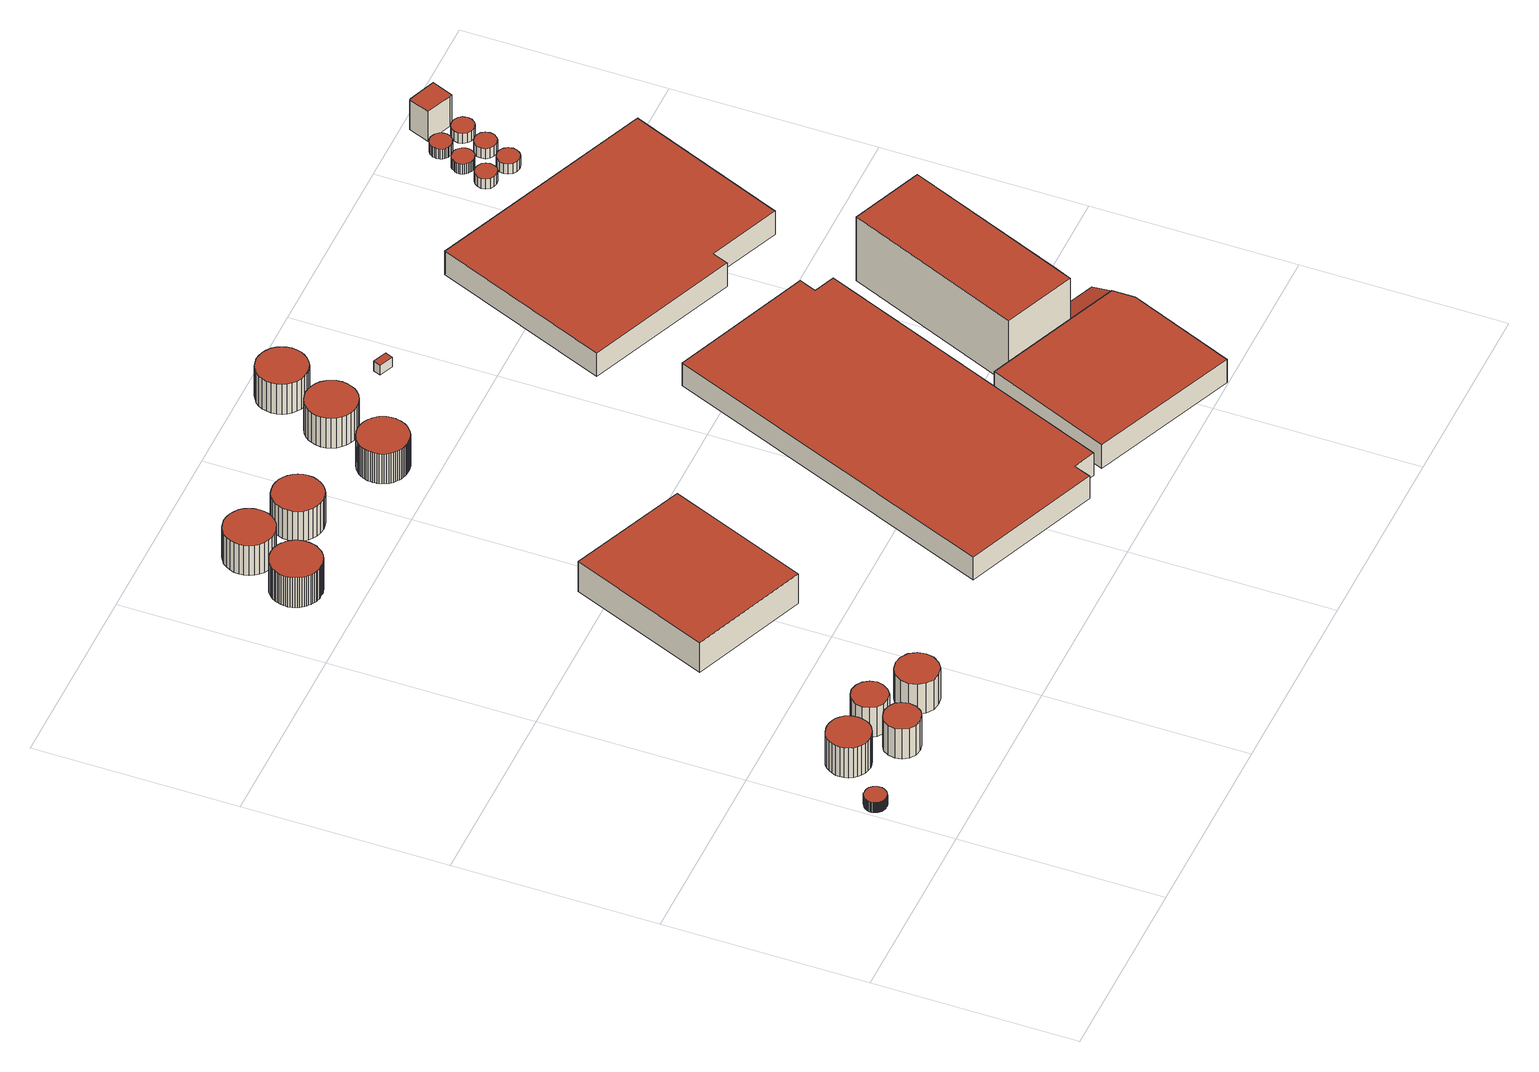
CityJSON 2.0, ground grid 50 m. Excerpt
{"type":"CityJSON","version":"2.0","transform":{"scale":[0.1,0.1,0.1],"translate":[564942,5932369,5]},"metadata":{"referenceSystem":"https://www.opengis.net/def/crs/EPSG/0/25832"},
"CityObjects":{
"building1":{"type":"Building","attributes":{"Gemeindeschluessel":"02000000","Geometrietyp2DReferenz":"3000","function":"51003_1205","roofType":"1000","measuredHeight":3},"geometry":[{"type":"MultiSurface","lod":"2","boundaries":[[[0,1,2,3,4,5,6,7,8,9,10,11,12,13,14,15,16,17,18,19,20,21,22,23,24,25,26,27,28,29,30,31,32,33,34,35,36,37,38,39,40,41,42,43,44,45,46,47,48,49,50,51,52,53,54,55,56,57,58,59,60,61,62,63,64,65,66,67,68,69,70,71]],[[72,73,74,75,76,77,78,79,80,81,82,83,84,85,86,87,88,89,90,91,92,93,94,95,96,97,98,99,100,101,102,103,104,105,106,107,108,109,110,111,112,113,114,115,116,117,118,119,120,121,122,123,124,125,126,127,128,129,130,131,132,133,134,135,136,137,138,139,140,141,142,143]],[[143,142,1,0]],[[142,141,2,1]],[[141,140,3,2]],[[140,139,4,3]],[[139,138,5,4]],[[138,137,6,5]],[[137,136,7,6]],[[136,135,8,7]],[[135,134,9,8]],[[134,133,10,9]],[[133,132,11,10]],[[132,131,12,11]],[[131,130,13,12]],[[130,129,14,13]],[[129,128,15,14]],[[128,127,16,15]],[[127,126,17,16]],[[126,125,18,17]],[[125,124,19,18]],[[124,123,20,19]],[[123,122,21,20]],[[122,121,22,21]],[[121,120,23,22]],[[120,119,24,23]],[[119,118,25,24]],[[118,117,26,25]],[[117,116,27,26]],[[116,115,28,27]],[[115,114,29,28]],[[114,113,30,29]],[[113,112,31,30]],[[112,111,32,31]],[[111,110,33,32]],[[110,109,34,33]],[[109,108,35,34]],[[108,107,36,35]],[[107,106,37,36]],[[106,105,38,37]],[[105,104,39,38]],[[104,103,40,39]],[[103,102,41,40]],[[102,101,42,41]],[[101,100,43,42]],[[100,99,44,43]],[[99,98,45,44]],[[98,97,46,45]],[[97,96,47,46]],[[96,95,48,47]],[[95,94,49,48]],[[94,93,50,49]],[[93,92,51,50]],[[92,91,52,51]],[[91,90,53,52]],[[90,89,54,53]],[[89,88,55,54]],[[88,87,56,55]],[[87,86,57,56]],[[86,85,58,57]],[[85,84,59,58]],[[84,83,60,59]],[[83,82,61,60]],[[82,81,62,61]],[[81,80,63,62]],[[80,79,64,63]],[[79,78,65,64]],[[78,77,66,65]],[[77,76,67,66]],[[76,75,68,67]],[[75,74,69,68]],[[74,73,70,69]],[[73,72,71,70]],[[72,143,0,71]]],"semantics":{"surfaces":[{"type":"GroundSurface"},{"type":"RoofSurface"},{"type":"WallSurface"}],"values":[0,1,2,2,2,2,2,2,2,2,2,2,2,2,2,2,2,2,2,2,2,2,2,2,2,2,2,2,2,2,2,2,2,2,2,2,2,2,2,2,2,2,2,2,2,2,2,2,2,2,2,2,2,2,2,2,2,2,2,2,2,2,2,2,2,2,2,2,2,2,2,2,2,2]}}]},
"building2":{"type":"Building","attributes":{"Gemeindeschluessel":"02000000","Geometrietyp2DReferenz":"3000","function":"51003_1205","roofType":"1000","measuredHeight":9},"geometry":[{"type":"MultiSurface","lod":"2","boundaries":[[[144,145,146,147,148,149,150,151,152,153,154,155,156,157,158,159,160,161,162,163,164,165,166,167,168,169,170,171,172,173,174,175]],[[176,177,178,179,180,181,182,183,184,185,186,187,188,189,190,191,192,193,194,195,196,197,198,199,200,201,202,203,204,205,206,207]],[[207,206,145,144]],[[206,205,146,145]],[[205,204,147,146]],[[204,203,148,147]],[[203,202,149,148]],[[202,201,150,149]],[[201,200,151,150]],[[200,199,152,151]],[[199,198,153,152]],[[198,197,154,153]],[[197,196,155,154]],[[196,195,156,155]],[[195,194,157,156]],[[194,193,158,157]],[[193,192,159,158]],[[192,191,160,159]],[[191,190,161,160]],[[190,189,162,161]],[[189,188,163,162]],[[188,187,164,163]],[[187,186,165,164]],[[186,185,166,165]],[[185,184,167,166]],[[184,183,168,167]],[[183,182,169,168]],[[182,181,170,169]],[[181,180,171,170]],[[180,179,172,171]],[[179,178,173,172]],[[178,177,174,173]],[[177,176,175,174]],[[176,207,144,175]]],"semantics":{"surfaces":[{"type":"GroundSurface"},{"type":"RoofSurface"},{"type":"WallSurface"}],"values":[0,1,2,2,2,2,2,2,2,2,2,2,2,2,2,2,2,2,2,2,2,2,2,2,2,2,2,2,2,2,2,2,2,2]}}]},
"building3":{"type":"Building","attributes":{"Gemeindeschluessel":"02000000","Geometrietyp2DReferenz":"3000","function":"51003_1205","roofType":"1000","measuredHeight":9},"geometry":[{"type":"MultiSurface","lod":"2","boundaries":[[[208,209,210,211,212,213,214,215,216,217,218,219,220,221,222,223]],[[224,225,226,227,228,229,230,231,232,233,234,235,236,237,238,239]],[[239,238,209,208]],[[238,237,210,209]],[[237,236,211,210]],[[236,235,212,211]],[[235,234,213,212]],[[234,233,214,213]],[[233,232,215,214]],[[232,231,216,215]],[[231,230,217,216]],[[230,229,218,217]],[[229,228,219,218]],[[228,227,220,219]],[[227,226,221,220]],[[226,225,222,221]],[[225,224,223,222]],[[224,239,208,223]]],"semantics":{"surfaces":[{"type":"GroundSurface"},{"type":"RoofSurface"},{"type":"WallSurface"}],"values":[0,1,2,2,2,2,2,2,2,2,2,2,2,2,2,2,2,2]}}]},
"building4":{"type":"Building","attributes":{"Gemeindeschluessel":"02000000","Geometrietyp2DReferenz":"3000","function":"51003_1205","roofType":"1000","measuredHeight":9},"geometry":[{"type":"MultiSurface","lod":"2","boundaries":[[[240,241,242,243,244,245,246,247,248,249,250,251,252,253,254,255]],[[256,257,258,259,260,261,262,263,264,265,266,267,268,269,270,271]],[[271,270,241,240]],[[270,269,242,241]],[[269,268,243,242]],[[268,267,244,243]],[[267,266,245,244]],[[266,265,246,245]],[[265,264,247,246]],[[264,263,248,247]],[[263,262,249,248]],[[262,261,250,249]],[[261,260,251,250]],[[260,259,252,251]],[[259,258,253,252]],[[258,257,254,253]],[[257,256,255,254]],[[256,271,240,255]]],"semantics":{"surfaces":[{"type":"GroundSurface"},{"type":"RoofSurface"},{"type":"WallSurface"}],"values":[0,1,2,2,2,2,2,2,2,2,2,2,2,2,2,2,2,2]}}]},
"building5":{"type":"Building","attributes":{"Gemeindeschluessel":"02000000","Geometrietyp2DReferenz":"3000","function":"51003_1205","roofType":"1000","measuredHeight":9},"geometry":[{"type":"MultiSurface","lod":"2","boundaries":[[[272,273,274,275,276,277,278,279,280,281,282,283,284,285,286,287]],[[288,289,290,291,292,293,294,295,296,297,298,299,300,301,302,303]],[[303,302,273,272]],[[302,301,274,273]],[[301,300,275,274]],[[300,299,276,275]],[[299,298,277,276]],[[298,297,278,277]],[[297,296,279,278]],[[296,295,280,279]],[[295,294,281,280]],[[294,293,282,281]],[[293,292,283,282]],[[292,291,284,283]],[[291,290,285,284]],[[290,289,286,285]],[[289,288,287,286]],[[288,303,272,287]]],"semantics":{"surfaces":[{"type":"GroundSurface"},{"type":"RoofSurface"},{"type":"WallSurface"}],"values":[0,1,2,2,2,2,2,2,2,2,2,2,2,2,2,2,2,2]}}]},
"building6":{"type":"Building","attributes":{"Gemeindeschluessel":"02000000","Geometrietyp2DReferenz":"3000","function":"51003_1205","roofType":"1000","measuredHeight":9},"geometry":[{"type":"MultiSurface","lod":"2","boundaries":[[[304,305,306,307,308,309,310,311,312,313,314,315,316,317,318,319,320,321,322,323,324,325,326,327,328,329,330,331,332,333,334,335,336,337,338,339,340,341,342,343,344,345,346,347,348,349,350,351,352,353,354,355,356,357,358,359,360,361,362,363,364,365,366,367,368,369,370,371,372,373,374,375]],[[376,377,378,379,380,381,382,383,384,385,386,387,388,389,390,391,392,393,394,395,396,397,398,399,400,401,402,403,404,405,406,407,408,409,410,411,412,413,414,415,416,417,418,419,420,421,422,423,424,425,426,427,428,429,430,431,432,433,434,435,436,437,438,439,440,441,442,443,444,445,446,447]],[[447,446,305,304]],[[446,445,306,305]],[[445,444,307,306]],[[444,443,308,307]],[[443,442,309,308]],[[442,441,310,309]],[[441,440,311,310]],[[440,439,312,311]],[[439,438,313,312]],[[438,437,314,313]],[[437,436,315,314]],[[436,435,316,315]],[[435,434,317,316]],[[434,433,318,317]],[[433,432,319,318]],[[432,431,320,319]],[[431,430,321,320]],[[430,429,322,321]],[[429,428,323,322]],[[428,427,324,323]],[[427,426,325,324]],[[426,425,326,325]],[[425,424,327,326]],[[424,423,328,327]],[[423,422,329,328]],[[422,421,330,329]],[[421,420,331,330]],[[420,419,332,331]],[[419,418,333,332]],[[418,417,334,333]],[[417,416,335,334]],[[416,415,336,335]],[[415,414,337,336]],[[414,413,338,337]],[[413,412,339,338]],[[412,411,340,339]],[[411,410,341,340]],[[410,409,342,341]],[[409,408,343,342]],[[408,407,344,343]],[[407,406,345,344]],[[406,405,346,345]],[[405,404,347,346]],[[404,403,348,347]],[[403,402,349,348]],[[402,401,350,349]],[[401,400,351,350]],[[400,399,352,351]],[[399,398,353,352]],[[398,397,354,353]],[[397,396,355,354]],[[396,395,356,355]],[[395,394,357,356]],[[394,393,358,357]],[[393,392,359,358]],[[392,391,360,359]],[[391,390,361,360]],[[390,389,362,361]],[[389,388,363,362]],[[388,387,364,363]],[[387,386,365,364]],[[386,385,366,365]],[[385,384,367,366]],[[384,383,368,367]],[[383,382,369,368]],[[382,381,370,369]],[[381,380,371,370]],[[380,379,372,371]],[[379,378,373,372]],[[378,377,374,373]],[[377,376,375,374]],[[376,447,304,375]]],"semantics":{"surfaces":[{"type":"GroundSurface"},{"type":"RoofSurface"},{"type":"WallSurface"}],"values":[0,1,2,2,2,2,2,2,2,2,2,2,2,2,2,2,2,2,2,2,2,2,2,2,2,2,2,2,2,2,2,2,2,2,2,2,2,2,2,2,2,2,2,2,2,2,2,2,2,2,2,2,2,2,2,2,2,2,2,2,2,2,2,2,2,2,2,2,2,2,2,2,2,2]}}]},
"building7":{"type":"Building","attributes":{"Gemeindeschluessel":"02000000","Geometrietyp2DReferenz":"3000","function":"31001_2100","roofType":"1000","measuredHeight":9,"storeysAboveGround":3},"geometry":[{"type":"MultiSurface","lod":"2","boundaries":[[[448,449,450,451]],[[452,453,454,455]],[[455,454,449,448]],[[454,453,450,449]],[[453,452,451,450]],[[452,455,448,451]]],"semantics":{"surfaces":[{"type":"GroundSurface"},{"type":"RoofSurface"},{"type":"WallSurface"}],"values":[0,1,2,2,2,2]}}]},
"building8":{"type":"Building","attributes":{"Gemeindeschluessel":"02000000","Geometrietyp2DReferenz":"3000","function":"51003_1205","roofType":"1000","measuredHeight":9},"geometry":[{"type":"MultiSurface","lod":"2","boundaries":[[[456,457,458,459,460,461,462,463,464,465,466,467,468,469,470,471,472,473,474,475,476,477,478,479,480,481,482,483,484,485,486,487]],[[488,489,490,491,492,493,494,495,496,497,498,499,500,501,502,503,504,505,506,507,508,509,510,511,512,513,514,515,516,517,518,519]],[[519,518,457,456]],[[518,517,458,457]],[[517,516,459,458]],[[516,515,460,459]],[[515,514,461,460]],[[514,513,462,461]],[[513,512,463,462]],[[512,511,464,463]],[[511,510,465,464]],[[510,509,466,465]],[[509,508,467,466]],[[508,507,468,467]],[[507,506,469,468]],[[506,505,470,469]],[[505,504,471,470]],[[504,503,472,471]],[[503,502,473,472]],[[502,501,474,473]],[[501,500,475,474]],[[500,499,476,475]],[[499,498,477,476]],[[498,497,478,477]],[[497,496,479,478]],[[496,495,480,479]],[[495,494,481,480]],[[494,493,482,481]],[[493,492,483,482]],[[492,491,484,483]],[[491,490,485,484]],[[490,489,486,485]],[[489,488,487,486]],[[488,519,456,487]]],"semantics":{"surfaces":[{"type":"GroundSurface"},{"type":"RoofSurface"},{"type":"WallSurface"}],"values":[0,1,2,2,2,2,2,2,2,2,2,2,2,2,2,2,2,2,2,2,2,2,2,2,2,2,2,2,2,2,2,2,2,2]}}]},
"building9":{"type":"Building","attributes":{"Gemeindeschluessel":"02000000","Geometrietyp2DReferenz":"3000","function":"51003_1205","roofType":"1000","measuredHeight":9},"geometry":[{"type":"MultiSurface","lod":"2","boundaries":[[[520,521,522,523,524,525,526,527,528,529,530,531,532,533,534,535,536,537,538,539,540,541,542,543,544,545,546,547,548,549,550,551]],[[552,553,554,555,556,557,558,559,560,561,562,563,564,565,566,567,568,569,570,571,572,573,574,575,576,577,578,579,580,581,582,583]],[[583,582,521,520]],[[582,581,522,521]],[[581,580,523,522]],[[580,579,524,523]],[[579,578,525,524]],[[578,577,526,525]],[[577,576,527,526]],[[576,575,528,527]],[[575,574,529,528]],[[574,573,530,529]],[[573,572,531,530]],[[572,571,532,531]],[[571,570,533,532]],[[570,569,534,533]],[[569,568,535,534]],[[568,567,536,535]],[[567,566,537,536]],[[566,565,538,537]],[[565,564,539,538]],[[564,563,540,539]],[[563,562,541,540]],[[562,561,542,541]],[[561,560,543,542]],[[560,559,544,543]],[[559,558,545,544]],[[558,557,546,545]],[[557,556,547,546]],[[556,555,548,547]],[[555,554,549,548]],[[554,553,550,549]],[[553,552,551,550]],[[552,583,520,551]]],"semantics":{"surfaces":[{"type":"GroundSurface"},{"type":"RoofSurface"},{"type":"WallSurface"}],"values":[0,1,2,2,2,2,2,2,2,2,2,2,2,2,2,2,2,2,2,2,2,2,2,2,2,2,2,2,2,2,2,2,2,2]}}]},
"building10":{"type":"Building","attributes":{"Gemeindeschluessel":"02000000","Geometrietyp2DReferenz":"3000","function":"51003_1205","roofType":"1000","measuredHeight":9},"geometry":[{"type":"MultiSurface","lod":"2","boundaries":[[[584,585,586,587,588,589,590,591,592,593,594,595,596,597,598,599,600,601,602,603,604,605,606,607,608,609,610,611,612,613,614,615,616,617,618,619,620,621,622,623,624,625,626,627,628,629,630,631,632,633,634,635,636,637,638,639,640,641,642,643,644,645,646,647,648,649,650,651,652,653,654,655]],[[656,657,658,659,660,661,662,663,664,665,666,667,668,669,670,671,672,673,674,675,676,677,678,679,680,681,682,683,684,685,686,687,688,689,690,691,692,693,694,695,696,697,698,699,700,701,702,703,704,705,706,707,708,709,710,711,712,713,714,715,716,717,718,719,720,721,722,723,724,725,726,727]],[[727,726,585,584]],[[726,725,586,585]],[[725,724,587,586]],[[724,723,588,587]],[[723,722,589,588]],[[722,721,590,589]],[[721,720,591,590]],[[720,719,592,591]],[[719,718,593,592]],[[718,717,594,593]],[[717,716,595,594]],[[716,715,596,595]],[[715,714,597,596]],[[714,713,598,597]],[[713,712,599,598]],[[712,711,600,599]],[[711,710,601,600]],[[710,709,602,601]],[[709,708,603,602]],[[708,707,604,603]],[[707,706,605,604]],[[706,705,606,605]],[[705,704,607,606]],[[704,703,608,607]],[[703,702,609,608]],[[702,701,610,609]],[[701,700,611,610]],[[700,699,612,611]],[[699,698,613,612]],[[698,697,614,613]],[[697,696,615,614]],[[696,695,616,615]],[[695,694,617,616]],[[694,693,618,617]],[[693,692,619,618]],[[692,691,620,619]],[[691,690,621,620]],[[690,689,622,621]],[[689,688,623,622]],[[688,687,624,623]],[[687,686,625,624]],[[686,685,626,625]],[[685,684,627,626]],[[684,683,628,627]],[[683,682,629,628]],[[682,681,630,629]],[[681,680,631,630]],[[680,679,632,631]],[[679,678,633,632]],[[678,677,634,633]],[[677,676,635,634]],[[676,675,636,635]],[[675,674,637,636]],[[674,673,638,637]],[[673,672,639,638]],[[672,671,640,639]],[[671,670,641,640]],[[670,669,642,641]],[[669,668,643,642]],[[668,667,644,643]],[[667,666,645,644]],[[666,665,646,645]],[[665,664,647,646]],[[664,663,648,647]],[[663,662,649,648]],[[662,661,650,649]],[[661,660,651,650]],[[660,659,652,651]],[[659,658,653,652]],[[658,657,654,653]],[[657,656,655,654]],[[656,727,584,655]]],"semantics":{"surfaces":[{"type":"GroundSurface"},{"type":"RoofSurface"},{"type":"WallSurface"}],"values":[0,1,2,2,2,2,2,2,2,2,2,2,2,2,2,2,2,2,2,2,2,2,2,2,2,2,2,2,2,2,2,2,2,2,2,2,2,2,2,2,2,2,2,2,2,2,2,2,2,2,2,2,2,2,2,2,2,2,2,2,2,2,2,2,2,2,2,2,2,2,2,2,2,2]}}]},
"building11":{"type":"Building","attributes":{"Gemeindeschluessel":"02000000","Geometrietyp2DReferenz":"3000","function":"51003_1205","roofType":"1000","measuredHeight":9},"geometry":[{"type":"MultiSurface","lod":"2","boundaries":[[[728,729,730,731,732,733,734,735,736,737,738,739,740,741,742,743,744,745,746,747,748,749,750,751,752,753,754,755,756,757,758,759]],[[760,761,762,763,764,765,766,767,768,769,770,771,772,773,774,775,776,777,778,779,780,781,782,783,784,785,786,787,788,789,790,791]],[[791,790,729,728]],[[790,789,730,729]],[[789,788,731,730]],[[788,787,732,731]],[[787,786,733,732]],[[786,785,734,733]],[[785,784,735,734]],[[784,783,736,735]],[[783,782,737,736]],[[782,781,738,737]],[[781,780,739,738]],[[780,779,740,739]],[[779,778,741,740]],[[778,777,742,741]],[[777,776,743,742]],[[776,775,744,743]],[[775,774,745,744]],[[774,773,746,745]],[[773,772,747,746]],[[772,771,748,747]],[[771,770,749,748]],[[770,769,750,749]],[[769,768,751,750]],[[768,767,752,751]],[[767,766,753,752]],[[766,765,754,753]],[[765,764,755,754]],[[764,763,756,755]],[[763,762,757,756]],[[762,761,758,757]],[[761,760,759,758]],[[760,791,728,759]]],"semantics":{"surfaces":[{"type":"GroundSurface"},{"type":"RoofSurface"},{"type":"WallSurface"}],"values":[0,1,2,2,2,2,2,2,2,2,2,2,2,2,2,2,2,2,2,2,2,2,2,2,2,2,2,2,2,2,2,2,2,2]}}]},
"building12":{"type":"Building","attributes":{"Gemeindeschluessel":"02000000","Geometrietyp2DReferenz":"3000","function":"51003_1205","roofType":"1000","measuredHeight":9},"geometry":[{"type":"MultiSurface","lod":"2","boundaries":[[[792,793,794,795,796,797,798,799,800,801,802,803,804,805,806,807,808,809,810,811,812,813,814,815,816,817,818,819,820,821,822,823]],[[824,825,826,827,828,829,830,831,832,833,834,835,836,837,838,839,840,841,842,843,844,845,846,847,848,849,850,851,852,853,854,855]],[[855,854,793,792]],[[854,853,794,793]],[[853,852,795,794]],[[852,851,796,795]],[[851,850,797,796]],[[850,849,798,797]],[[849,848,799,798]],[[848,847,800,799]],[[847,846,801,800]],[[846,845,802,801]],[[845,844,803,802]],[[844,843,804,803]],[[843,842,805,804]],[[842,841,806,805]],[[841,840,807,806]],[[840,839,808,807]],[[839,838,809,808]],[[838,837,810,809]],[[837,836,811,810]],[[836,835,812,811]],[[835,834,813,812]],[[834,833,814,813]],[[833,832,815,814]],[[832,831,816,815]],[[831,830,817,816]],[[830,829,818,817]],[[829,828,819,818]],[[828,827,820,819]],[[827,826,821,820]],[[826,825,822,821]],[[825,824,823,822]],[[824,855,792,823]]],"semantics":{"surfaces":[{"type":"GroundSurface"},{"type":"RoofSurface"},{"type":"WallSurface"}],"values":[0,1,2,2,2,2,2,2,2,2,2,2,2,2,2,2,2,2,2,2,2,2,2,2,2,2,2,2,2,2,2,2,2,2]}}]},
"building13":{"type":"Building","attributes":{"Gemeindeschluessel":"02000000","Geometrietyp2DReferenz":"3000","function":"31001_2100","roofType":"1000","measuredHeight":6.76,"storeysAboveGround":1},"geometry":[{"type":"MultiSurface","lod":"2","boundaries":[[[856,857,858,859]],[[860,861,862,863]],[[864,865,866,867]],[[868,866,865,869,862,861,858,857]],[[870,856,859,860,863,871,864,867]],[[860,859,858,861]],[[870,867,866,868]],[[864,871,869,865]],[[871,863,862,869]],[[856,870,868,857]]],"semantics":{"surfaces":[{"type":"WallSurface"},{"type":"RoofSurface"},{"type":"GroundSurface"}],"values":[0,0,0,1,2,0,0,0,0,0]}}]},
"building14":{"type":"Building","attributes":{"Gemeindeschluessel":"02000000","Geometrietyp2DReferenz":"3000","function":"51003_1205","roofType":"1000","measuredHeight":3},"geometry":[{"type":"MultiSurface","lod":"2","boundaries":[[[872,873,874,875]],[[876,877,878,879]],[[879,878,873,872]],[[878,877,874,873]],[[877,876,875,874]],[[876,879,872,875]]],"semantics":{"surfaces":[{"type":"GroundSurface"},{"type":"RoofSurface"},{"type":"WallSurface"}],"values":[0,1,2,2,2,2]}}]},
"building15":{"type":"Building","attributes":{"Gemeindeschluessel":"02000000","Geometrietyp2DReferenz":"3000","function":"31001_2100","roofType":"1000","measuredHeight":6.99,"storeysAboveGround":1},"geometry":[{"type":"MultiSurface","lod":"2","boundaries":[[[880,881,882,883]],[[884,885,886,887]],[[887,886,888,889]],[[889,888,890,891]],[[883,890,892,880]],[[893,894,895,896]],[[897,882,881,898]],[[893,896,884,887,889,891,897,898]],[[893,898,881,880,892,894]],[[897,891,890,883,882]],[[885,884,896,895]],[[885,895,894,892,890,888,886]]],"semantics":{"surfaces":[{"type":"RoofSurface"},{"type":"WallSurface"},{"type":"GroundSurface"}],"values":[0,1,1,1,1,1,1,2,1,1,1,0]}}]},
"building16":{"type":"Building","attributes":{"Gemeindeschluessel":"02000000","Geometrietyp2DReferenz":"3000","function":"31001_2100","roofType":"1000","measuredHeight":19.35,"storeysAboveGround":5},"geometry":[{"type":"MultiSurface","lod":"2","boundaries":[[[891,899,900,889]],[[891,897,901,899]],[[897,902,903,901]],[[903,902,904,905]],[[900,905,904,889]],[[897,891,889,904,902]],[[899,901,903,905,900]]],"semantics":{"surfaces":[{"type":"WallSurface"},{"type":"GroundSurface"},{"type":"RoofSurface"}],"values":[0,0,0,0,0,1,2]}}]},
"building17":{"type":"Building","attributes":{"Gemeindeschluessel":"02000000","Geometrietyp2DReferenz":"3000","function":"31001_2100","roofType":"1000","measuredHeight":6.99,"storeysAboveGround":1},"geometry":[{"type":"MultiSurface","lod":"2","boundaries":[[[906,907,908,909]],[[910,911,912,913]],[[914,912,911,915,908,907]],[[916,906,909,917,910,913]],[[916,913,912,914]],[[910,917,915,911]],[[906,916,914,907]],[[917,909,908,915]]],"semantics":{"surfaces":[{"type":"WallSurface"},{"type":"RoofSurface"},{"type":"GroundSurface"}],"values":[0,0,1,2,0,0,0,0]}}]},
"building18":{"type":"Building","attributes":{"Gemeindeschluessel":"02000000","Geometrietyp2DReferenz":"3000","function":"51003_1205","roofType":"1000","measuredHeight":3},"geometry":[{"type":"MultiSurface","lod":"2","boundaries":[[[918,919,920,921,922,923,924,925,926,927,928,929,930,931,932,933]],[[934,935,936,937,938,939,940,941,942,943,944,945,946,947,948,949]],[[949,948,919,918]],[[948,947,920,919]],[[947,946,921,920]],[[946,945,922,921]],[[945,944,923,922]],[[944,943,924,923]],[[943,942,925,924]],[[942,941,926,925]],[[941,940,927,926]],[[940,939,928,927]],[[939,938,929,928]],[[938,937,930,929]],[[937,936,931,930]],[[936,935,932,931]],[[935,934,933,932]],[[934,949,918,933]]],"semantics":{"surfaces":[{"type":"GroundSurface"},{"type":"RoofSurface"},{"type":"WallSurface"}],"values":[0,1,2,2,2,2,2,2,2,2,2,2,2,2,2,2,2,2]}}]},
"building19":{"type":"Building","attributes":{"Gemeindeschluessel":"02000000","Geometrietyp2DReferenz":"3000","function":"51003_1205","roofType":"1000","measuredHeight":3},"geometry":[{"type":"MultiSurface","lod":"2","boundaries":[[[950,951,952,953,954,955,956,957,958,959,960,961,962,963,964,965,966,967,968,969,970,971,972,973,974,975,976,977,978,979,980,981,982,983,984,985]],[[986,987,988,989,990,991,992,993,994,995,996,997,998,999,1000,1001,1002,1003,1004,1005,1006,1007,1008,1009,1010,1011,1012,1013,1014,1015,1016,1017,1018,1019,1020,1021]],[[1021,1020,951,950]],[[1020,1019,952,951]],[[1019,1018,953,952]],[[1018,1017,954,953]],[[1017,1016,955,954]],[[1016,1015,956,955]],[[1015,1014,957,956]],[[1014,1013,958,957]],[[1013,1012,959,958]],[[1012,1011,960,959]],[[1011,1010,961,960]],[[1010,1009,962,961]],[[1009,1008,963,962]],[[1008,1007,964,963]],[[1007,1006,965,964]],[[1006,1005,966,965]],[[1005,1004,967,966]],[[1004,1003,968,967]],[[1003,1002,969,968]],[[1002,1001,970,969]],[[1001,1000,971,970]],[[1000,999,972,971]],[[999,998,973,972]],[[998,997,974,973]],[[997,996,975,974]],[[996,995,976,975]],[[995,994,977,976]],[[994,993,978,977]],[[993,992,979,978]],[[992,991,980,979]],[[991,990,981,980]],[[990,989,982,981]],[[989,988,983,982]],[[988,987,984,983]],[[987,986,985,984]],[[986,1021,950,985]]],"semantics":{"surfaces":[{"type":"GroundSurface"},{"type":"RoofSurface"},{"type":"WallSurface"}],"values":[0,1,2,2,2,2,2,2,2,2,2,2,2,2,2,2,2,2,2,2,2,2,2,2,2,2,2,2,2,2,2,2,2,2,2,2,2,2]}}]},
"building20":{"type":"Building","attributes":{"Gemeindeschluessel":"02000000","Geometrietyp2DReferenz":"3000","function":"51003_1205","roofType":"1000","measuredHeight":3},"geometry":[{"type":"MultiSurface","lod":"2","boundaries":[[[1022,1023,1024,1025,1026,1027,1028,1029,1030,1031,1032,1033,1034,1035,1036,1037]],[[1038,1039,1040,1041,1042,1043,1044,1045,1046,1047,1048,1049,1050,1051,1052,1053]],[[1053,1052,1023,1022]],[[1052,1051,1024,1023]],[[1051,1050,1025,1024]],[[1050,1049,1026,1025]],[[1049,1048,1027,1026]],[[1048,1047,1028,1027]],[[1047,1046,1029,1028]],[[1046,1045,1030,1029]],[[1045,1044,1031,1030]],[[1044,1043,1032,1031]],[[1043,1042,1033,1032]],[[1042,1041,1034,1033]],[[1041,1040,1035,1034]],[[1040,1039,1036,1035]],[[1039,1038,1037,1036]],[[1038,1053,1022,1037]]],"semantics":{"surfaces":[{"type":"GroundSurface"},{"type":"RoofSurface"},{"type":"WallSurface"}],"values":[0,1,2,2,2,2,2,2,2,2,2,2,2,2,2,2,2,2]}}]},
"building21":{"type":"Building","attributes":{"Gemeindeschluessel":"02000000","Geometrietyp2DReferenz":"3000","function":"51003_1205","roofType":"1000","measuredHeight":3},"geometry":[{"type":"MultiSurface","lod":"2","boundaries":[[[1054,1055,1056,1057,1058,1059,1060,1061,1062,1063,1064,1065,1066,1067,1068,1069,1070,1071,1072,1073,1074,1075,1076,1077,1078,1079,1080,1081,1082,1083,1084,1085,1086,1087,1088,1089]],[[1090,1091,1092,1093,1094,1095,1096,1097,1098,1099,1100,1101,1102,1103,1104,1105,1106,1107,1108,1109,1110,1111,1112,1113,1114,1115,1116,1117,1118,1119,1120,1121,1122,1123,1124,1125]],[[1125,1124,1055,1054]],[[1124,1123,1056,1055]],[[1123,1122,1057,1056]],[[1122,1121,1058,1057]],[[1121,1120,1059,1058]],[[1120,1119,1060,1059]],[[1119,1118,1061,1060]],[[1118,1117,1062,1061]],[[1117,1116,1063,1062]],[[1116,1115,1064,1063]],[[1115,1114,1065,1064]],[[1114,1113,1066,1065]],[[1113,1112,1067,1066]],[[1112,1111,1068,1067]],[[1111,1110,1069,1068]],[[1110,1109,1070,1069]],[[1109,1108,1071,1070]],[[1108,1107,1072,1071]],[[1107,1106,1073,1072]],[[1106,1105,1074,1073]],[[1105,1104,1075,1074]],[[1104,1103,1076,1075]],[[1103,1102,1077,1076]],[[1102,1101,1078,1077]],[[1101,1100,1079,1078]],[[1100,1099,1080,1079]],[[1099,1098,1081,1080]],[[1098,1097,1082,1081]],[[1097,1096,1083,1082]],[[1096,1095,1084,1083]],[[1095,1094,1085,1084]],[[1094,1093,1086,1085]],[[1093,1092,1087,1086]],[[1092,1091,1088,1087]],[[1091,1090,1089,1088]],[[1090,1125,1054,1089]]],"semantics":{"surfaces":[{"type":"GroundSurface"},{"type":"RoofSurface"},{"type":"WallSurface"}],"values":[0,1,2,2,2,2,2,2,2,2,2,2,2,2,2,2,2,2,2,2,2,2,2,2,2,2,2,2,2,2,2,2,2,2,2,2,2,2]}}]},
"building22":{"type":"Building","attributes":{"Gemeindeschluessel":"02000000","Geometrietyp2DReferenz":"3000","function":"51003_1205","roofType":"1000","measuredHeight":3},"geometry":[{"type":"MultiSurface","lod":"2","boundaries":[[[1126,1127,1128,1129,1130,1131,1132,1133,1134,1135,1136,1137,1138,1139,1140,1141]],[[1142,1143,1144,1145,1146,1147,1148,1149,1150,1151,1152,1153,1154,1155,1156,1157]],[[1157,1156,1127,1126]],[[1156,1155,1128,1127]],[[1155,1154,1129,1128]],[[1154,1153,1130,1129]],[[1153,1152,1131,1130]],[[1152,1151,1132,1131]],[[1151,1150,1133,1132]],[[1150,1149,1134,1133]],[[1149,1148,1135,1134]],[[1148,1147,1136,1135]],[[1147,1146,1137,1136]],[[1146,1145,1138,1137]],[[1145,1144,1139,1138]],[[1144,1143,1140,1139]],[[1143,1142,1141,1140]],[[1142,1157,1126,1141]]],"semantics":{"surfaces":[{"type":"GroundSurface"},{"type":"RoofSurface"},{"type":"WallSurface"}],"values":[0,1,2,2,2,2,2,2,2,2,2,2,2,2,2,2,2,2]}}]},
"building23":{"type":"Building","attributes":{"Gemeindeschluessel":"02000000","Geometrietyp2DReferenz":"3000","function":"51003_1205","roofType":"1000","measuredHeight":3},"geometry":[{"type":"MultiSurface","lod":"2","boundaries":[[[1158,1159,1160,1161,1162,1163,1164,1165,1166,1167,1168,1169,1170,1171,1172,1173]],[[1174,1175,1176,1177,1178,1179,1180,1181,1182,1183,1184,1185,1186,1187,1188,1189]],[[1189,1188,1159,1158]],[[1188,1187,1160,1159]],[[1187,1186,1161,1160]],[[1186,1185,1162,1161]],[[1185,1184,1163,1162]],[[1184,1183,1164,1163]],[[1183,1182,1165,1164]],[[1182,1181,1166,1165]],[[1181,1180,1167,1166]],[[1180,1179,1168,1167]],[[1179,1178,1169,1168]],[[1178,1177,1170,1169]],[[1177,1176,1171,1170]],[[1176,1175,1172,1171]],[[1175,1174,1173,1172]],[[1174,1189,1158,1173]]],"semantics":{"surfaces":[{"type":"GroundSurface"},{"type":"RoofSurface"},{"type":"WallSurface"}],"values":[0,1,2,2,2,2,2,2,2,2,2,2,2,2,2,2,2,2]}}]},
"building24":{"type":"Building","attributes":{"Gemeindeschluessel":"02000000","Geometrietyp2DReferenz":"3000","function":"51009_1610","roofType":"1000","measuredHeight":9},"geometry":[{"type":"MultiSurface","lod":"2","boundaries":[[[1190,1191,1192,1193,1194,1195,1196]],[[1197,1198,1199,1200,1201,1202,1203]],[[1203,1202,1191,1190]],[[1202,1201,1192,1191]],[[1201,1200,1193,1192]],[[1200,1199,1194,1193]],[[1199,1198,1195,1194]],[[1198,1197,1196,1195]],[[1197,1203,1190,1196]]],"semantics":{"surfaces":[{"type":"GroundSurface"},{"type":"RoofSurface"},{"type":"WallSurface"}],"values":[0,1,2,2,2,2,2,2,2]}}]}
},
"vertices":[
[34,231,7],[36,231,7],[38,231,7],[41,231,7],[43,230,7],[45,229,7],[47,228,7],[49,227,7],[51,225,7],[52,224,7],[54,222,7],[55,220,7],[57,218,7],[58,216,7],[59,214,7],[59,212,7],[60,210,7],[60,207,7],[60,205,7],[60,203,7],[60,200,7],[59,198,7],[59,196,7],[58,194,7],[57,192,7],[55,190,7],[54,188,7],[52,186,7],[51,185,7],[49,183,7],[47,182,7],[45,181,7],[43,180,7],[41,180,7],[38,179,7],[36,179,7],[34,179,7],[31,179,7],[29,179,7],[27,180,7],[25,180,7],[23,181,7],[21,182,7],[19,183,7],[17,185,7],[15,186,7],[14,188,7],[12,190,7],[11,192,7],[10,194,7],[9,196,7],[8,198,7],[8,200,7],[7,203,7],[7,205,7],[7,207,7],[8,210,7],[8,212,7],[9,214,7],[10,216,7],[11,218,7],[12,220,7],[14,222,7],[15,224,7],[17,225,7],[19,227,7],[21,228,7],[23,229,7],[25,230,7],[27,231,7],[29,231,7],[31,231,7],[31,231,37],[29,231,37],[27,231,37],[25,230,37],[23,229,37],[21,228,37],[19,227,37],[17,225,37],[15,224,37],[14,222,37],[12,220,37],[11,218,37],[10,216,37],[9,214,37],[8,212,37],[8,210,37],[7,207,37],[7,205,37],[7,203,37],[8,200,37],[8,198,37],[9,196,37],[10,194,37],[11,192,37],[12,190,37],[14,188,37],[15,186,37],[17,185,37],[19,183,37],[21,182,37],[23,181,37],[25,180,37],[27,180,37],[29,179,37],[31,179,37],[34,179,37],[36,179,37],[38,179,37],[41,180,37],[43,180,37],[45,181,37],[47,182,37],[49,183,37],[51,185,37],[52,186,37],[54,188,37],[55,190,37],[57,192,37],[58,194,37],[59,196,37],[59,198,37],[60,200,37],[60,203,37],[60,205,37],[60,207,37],[60,210,37],[59,212,37],[59,214,37],[58,216,37],[57,218,37],[55,220,37],[54,222,37],[52,224,37],[51,225,37],[49,227,37],[47,228,37],[45,229,37],[43,230,37],[41,231,37],[38,231,37],[36,231,37],[34,231,37],
[88,312,6],[89,322,6],[92,332,6],[97,341,6],[103,349,6],[111,356,6],[120,360,6],[130,363,6],[140,364,6],[150,363,6],[160,360,6],[169,356,6],[177,349,6],[184,341,6],[188,332,6],[191,322,6],[192,312,6],[191,302,6],[188,292,6],[184,283,6],[177,275,6],[169,269,6],[160,264,6],[150,261,6],[140,260,6],[130,261,6],[120,264,6],[111,269,6],[103,275,6],[97,283,6],[92,292,6],[89,302,6],[89,302,96],[92,292,96],[97,283,96],[103,275,96],[111,269,96],[120,264,96],[130,261,96],[140,260,96],[150,261,96],[160,264,96],[169,269,96],[177,275,96],[184,283,96],[188,292,96],[191,302,96],[192,312,96],[191,322,96],[188,332,96],[184,341,96],[177,349,96],[169,356,96],[160,360,96],[150,363,96],[140,364,96],[130,363,96],[120,360,96],[111,356,96],[103,349,96],[97,341,96],[92,332,96],[89,322,96],[88,312,96],
[190,223,5],[194,240,5],[203,254,5],[217,263,5],[234,267,5],[250,263,5],[265,254,5],[274,240,5],[277,223,5],[274,207,5],[265,192,5],[250,183,5],[234,180,5],[217,183,5],[203,192,5],[194,207,5],[194,207,95],[203,192,95],[217,183,95],[234,180,95],[250,183,95],[265,192,95],[274,207,95],[277,223,95],[274,240,95],[265,254,95],[250,263,95],[234,267,95],[217,263,95],[203,254,95],[194,240,95],[190,223,95],
[227,315,5],[231,332,5],[240,346,5],[254,355,5],[270,359,5],[287,355,5],[301,346,5],[310,332,5],[314,315,5],[310,299,5],[301,285,5],[287,275,5],[270,272,5],[254,275,5],[240,285,5],[231,299,5],[231,299,95],[240,285,95],[254,275,95],[270,272,95],[287,275,95],[301,285,95],[310,299,95],[314,315,95],[310,332,95],[301,346,95],[287,355,95],[270,359,95],[254,355,95],[240,346,95],[231,332,95],[227,315,95],
[336,250,5],[340,270,5],[351,287,5],[368,298,5],[388,302,5],[407,298,5],[424,287,5],[435,270,5],[439,250,5],[435,230,5],[424,214,5],[407,202,5],[388,199,5],[368,202,5],[351,214,5],[340,230,5],[340,230,95],[351,214,95],[368,202,95],[388,199,95],[407,202,95],[424,214,95],[435,230,95],[439,250,95],[435,270,95],[424,287,95],[407,298,95],[388,302,95],[368,298,95],[351,287,95],[340,270,95],[336,250,95],
[196,1712,6],[201,1711,6],[206,1711,6],[211,1710,6],[216,1708,6],[221,1706,6],[226,1704,6],[230,1701,6],[235,1697,6],[239,1694,6],[242,1690,6],[245,1686,6],[248,1681,6],[251,1677,6],[253,1672,6],[254,1667,6],[255,1662,6],[256,1656,6],[256,1651,6],[256,1646,6],[255,1641,6],[254,1635,6],[253,1630,6],[251,1625,6],[248,1621,6],[245,1616,6],[242,1612,6],[239,1608,6],[235,1605,6],[230,1601,6],[226,1599,6],[221,1596,6],[216,1594,6],[211,1593,6],[206,1591,6],[201,1591,6],[196,1591,6],[190,1591,6],[185,1591,6],[180,1593,6],[175,1594,6],[170,1596,6],[165,1599,6],[161,1601,6],[157,1605,6],[153,1608,6],[149,1612,6],[146,1616,6],[143,1621,6],[141,1625,6],[139,1630,6],[137,1635,6],[136,1641,6],[135,1646,6],[135,1651,6],[135,1656,6],[136,1662,6],[137,1667,6],[139,1672,6],[141,1677,6],[143,1681,6],[146,1686,6],[149,1690,6],[153,1694,6],[157,1697,6],[161,1701,6],[165,1704,6],[170,1706,6],[175,1708,6],[180,1710,6],[185,1711,6],[190,1711,6],[190,1711,96],[185,1711,96],[180,1710,96],[175,1708,96],[170,1706,96],[165,1704,96],[161,1701,96],[157,1697,96],[153,1694,96],[149,1690,96],[146,1686,96],[143,1681,96],[141,1677,96],[139,1672,96],[137,1667,96],[136,1662,96],[135,1656,96],[135,1651,96],[135,1646,96],[136,1641,96],[137,1635,96],[139,1630,96],[141,1625,96],[143,1621,96],[146,1616,96],[149,1612,96],[153,1608,96],[157,1605,96],[161,1601,96],[165,1599,96],[170,1596,96],[175,1594,96],[180,1593,96],[185,1591,96],[190,1591,96],[196,1591,96],[201,1591,96],[206,1591,96],[211,1593,96],[216,1594,96],[221,1596,96],[226,1599,96],[230,1601,96],[235,1605,96],[239,1608,96],[242,1612,96],[245,1616,96],[248,1621,96],[251,1625,96],[253,1630,96],[254,1635,96],[255,1641,96],[256,1646,96],[256,1651,96],[256,1656,96],[255,1662,96],[254,1667,96],[253,1672,96],[251,1677,96],[248,1681,96],[245,1686,96],[242,1690,96],[239,1694,96],[235,1697,96],[230,1701,96],[226,1704,96],[221,1706,96],[216,1708,96],[211,1710,96],[206,1711,96],[201,1711,96],[196,1712,96],
[709,953,6],[570,608,6],[282,725,6],[423,1072,6],[423,1072,96],[282,725,96],[570,608,96],[709,953,96],
[251,1846,7],[263,1844,7],[274,1841,7],[284,1835,7],[294,1828,7],[301,1819,7],[307,1808,7],[310,1797,7],[311,1785,7],[310,1774,7],[307,1762,7],[301,1752,7],[294,1743,7],[284,1735,7],[274,1730,7],[263,1726,7],[251,1725,7],[239,1726,7],[228,1730,7],[217,1735,7],[208,1743,7],[201,1752,7],[195,1762,7],[192,1774,7],[191,1785,7],[192,1797,7],[195,1808,7],[201,1819,7],[208,1828,7],[217,1835,7],[228,1841,7],[239,1844,7],[239,1844,97],[228,1841,97],[217,1835,97],[208,1828,97],[201,1819,97],[195,1808,97],[192,1797,97],[191,1785,97],[192,1774,97],[195,1762,97],[201,1752,97],[208,1743,97],[217,1735,97],[228,1730,97],[239,1726,97],[251,1725,97],[263,1726,97],[274,1730,97],[284,1735,97],[294,1743,97],[301,1752,97],[307,1762,97],[310,1774,97],[311,1785,97],[310,1797,97],[307,1808,97],[301,1819,97],[294,1828,97],[284,1835,97],[274,1841,97],[263,1844,97],[251,1846,97],
[393,1787,8],[404,1786,8],[416,1783,8],[426,1777,8],[435,1770,8],[443,1760,8],[448,1750,8],[452,1739,8],[453,1727,8],[452,1715,8],[448,1704,8],[443,1693,8],[435,1684,8],[426,1677,8],[416,1671,8],[404,1668,8],[393,1666,8],[381,1668,8],[369,1671,8],[359,1677,8],[350,1684,8],[342,1693,8],[337,1704,8],[333,1715,8],[332,1727,8],[333,1739,8],[337,1750,8],[342,1760,8],[350,1770,8],[359,1777,8],[369,1783,8],[381,1786,8],[381,1786,98],[369,1783,98],[359,1777,98],[350,1770,98],[342,1760,98],[337,1750,98],[333,1739,98],[332,1727,98],[333,1715,98],[337,1704,98],[342,1693,98],[350,1684,98],[359,1677,98],[369,1671,98],[381,1668,98],[393,1666,98],[404,1668,98],[416,1671,98],[426,1677,98],[435,1684,98],[443,1693,98],[448,1704,98],[452,1715,98],[453,1727,98],[452,1739,98],[448,1750,98],[443,1760,98],[435,1770,98],[426,1777,98],[416,1783,98],[404,1786,98],[393,1787,98],
[637,1685,7],[642,1684,7],[647,1684,7],[652,1682,7],[657,1681,7],[662,1679,7],[667,1676,7],[671,1674,7],[675,1670,7],[679,1667,7],[683,1663,7],[686,1659,7],[689,1654,7],[691,1650,7],[693,1645,7],[695,1640,7],[696,1635,7],[697,1629,7],[697,1624,7],[697,1619,7],[696,1614,7],[695,1608,7],[693,1603,7],[691,1599,7],[689,1594,7],[686,1589,7],[683,1585,7],[679,1581,7],[675,1578,7],[671,1575,7],[667,1572,7],[662,1569,7],[657,1567,7],[652,1566,7],[647,1565,7],[642,1564,7],[637,1564,7],[631,1564,7],[626,1565,7],[621,1566,7],[616,1567,7],[611,1569,7],[606,1572,7],[602,1575,7],[598,1578,7],[594,1581,7],[590,1585,7],[587,1589,7],[584,1594,7],[582,1599,7],[580,1603,7],[578,1609,7],[577,1614,7],[577,1619,7],[576,1624,7],[577,1629,7],[577,1635,7],[578,1640,7],[580,1645,7],[582,1650,7],[584,1654,7],[587,1659,7],[590,1663,7],[594,1667,7],[598,1670,7],[602,1674,7],[606,1676,7],[611,1679,7],[616,1681,7],[621,1682,7],[626,1684,7],[631,1684,7],[631,1684,97],[626,1684,97],[621,1682,97],[616,1681,97],[611,1679,97],[606,1676,97],[602,1674,97],[598,1670,97],[594,1667,97],[590,1663,97],[587,1659,97],[584,1654,97],[582,1650,97],[580,1645,97],[578,1640,97],[577,1635,97],[577,1629,97],[576,1624,97],[577,1619,97],[577,1614,97],[578,1609,97],[580,1603,97],[582,1599,97],[584,1594,97],[587,1589,97],[590,1585,97],[594,1581,97],[598,1578,97],[602,1575,97],[606,1572,97],[611,1569,97],[616,1567,97],[621,1566,97],[626,1565,97],[631,1564,97],[637,1564,97],[642,1564,97],[647,1565,97],[652,1566,97],[657,1567,97],[662,1569,97],[667,1572,97],[671,1575,97],[675,1578,97],[679,1581,97],[683,1585,97],[686,1589,97],[689,1594,97],[691,1599,97],[693,1603,97],[695,1608,97],[696,1614,97],[697,1619,97],[697,1624,97],[697,1629,97],[696,1635,97],[695,1640,97],[693,1645,97],[691,1650,97],[689,1654,97],[686,1659,97],[683,1663,97],[679,1667,97],[675,1670,97],[671,1674,97],[667,1676,97],[662,1679,97],[657,1681,97],[652,1682,97],[647,1684,97],[642,1684,97],[637,1685,97],
[700,1835,7],[712,1833,7],[724,1830,7],[735,1824,7],[744,1817,7],[752,1807,7],[757,1797,7],[761,1785,7],[762,1773,7],[761,1761,7],[757,1750,7],[752,1739,7],[744,1730,7],[735,1722,7],[724,1716,7],[712,1713,7],[700,1712,7],[688,1713,7],[677,1716,7],[666,1722,7],[657,1730,7],[649,1739,7],[644,1750,7],[640,1761,7],[639,1773,7],[640,1785,7],[644,1797,7],[649,1807,7],[657,1817,7],[666,1824,7],[677,1830,7],[688,1833,7],[688,1833,97],[677,1830,97],[666,1824,97],[657,1817,97],[649,1807,97],[644,1797,97],[640,1785,97],[639,1773,97],[640,1761,97],[644,1750,97],[649,1739,97],[657,1730,97],[666,1722,97],[677,1716,97],[688,1713,97],[700,1712,97],[712,1713,97],[724,1716,97],[735,1722,97],[744,1730,97],[752,1739,97],[757,1750,97],[761,1761,97],[762,1773,97],[761,1785,97],[757,1797,97],[752,1807,97],[744,1817,97],[735,1824,97],[724,1830,97],[712,1833,97],[700,1835,97],
[761,1977,6],[772,1975,6],[784,1972,6],[794,1966,6],[804,1959,6],[811,1950,6],[817,1939,6],[820,1928,6],[822,1916,6],[820,1904,6],[817,1892,6],[811,1882,6],[804,1873,6],[794,1865,6],[784,1859,6],[772,1856,6],[761,1855,6],[749,1856,6],[737,1859,6],[727,1865,6],[717,1873,6],[710,1882,6],[704,1892,6],[701,1904,6],[700,1916,6],[701,1928,6],[704,1939,6],[710,1950,6],[717,1959,6],[727,1966,6],[737,1972,6],[749,1975,6],[749,1975,96],[737,1972,96],[727,1966,96],[717,1959,96],[710,1950,96],[704,1939,96],[701,1928,96],[700,1916,96],[701,1904,96],[704,1892,96],[710,1882,96],[717,1873,96],[727,1865,96],[737,1859,96],[749,1856,96],[761,1855,96],[772,1856,96],[784,1859,96],[794,1865,96],[804,1873,96],[811,1882,96],[817,1892,96],[820,1904,96],[822,1916,96],[820,1928,96],[817,1939,96],[811,1950,96],[804,1959,96],[794,1966,96],[784,1972,96],[772,1975,96],[761,1977,96],
[1129,142,3],[1129,142,71],[789,281,71],[789,281,3],[1128,1112,3],[1128,1112,71],[1472,972,71],[1472,972,3],[1507,907,3],[1507,907,71],[1202,162,71],[1202,162,3],[1146,185,71],[1454,929,71],[1146,185,3],[1454,929,3],
[943,1743,8],[935,1724,8],[901,1739,8],[909,1757,8],[909,1757,38],[901,1739,38],[935,1724,38],[943,1743,38],
[1699,322,73],[1699,370,68],[1596,413,68],[1579,372,73],[1229,154,4],[1229,154,74],[1359,463,74],[1359,463,4],[1401,446,74],[1401,446,4],[1579,372,74],[1579,372,4],[1699,322,74],[1699,266,4],[1699,266,74],[1589,3,74],[1589,3,4],[1596,413,4],[1699,370,4],
[1579,372,197],[1401,446,197],[1596,413,197],[1762,811,4],[1762,811,197],[1584,884,4],[1584,884,197],
[1457,1139,7],[1457,1139,77],[1078,1296,77],[1078,1296,7],[1815,1499,7],[1815,1499,77],[1652,1105,77],[1652,1105,7],[1473,1179,77],[1257,1730,77],[1473,1179,7],[1257,1730,7],
[1569,1786,8],[1579,1784,8],[1588,1778,8],[1593,1770,8],[1595,1760,8],[1593,1750,8],[1588,1741,8],[1579,1736,8],[1569,1734,8],[1559,1736,8],[1551,1741,8],[1545,1750,8],[1543,1760,8],[1545,1770,8],[1551,1778,8],[1559,1784,8],[1559,1784,38],[1551,1778,38],[1545,1770,38],[1543,1760,38],[1545,1750,38],[1551,1741,38],[1559,1736,38],[1569,1734,38],[1579,1736,38],[1588,1741,38],[1593,1750,38],[1595,1760,38],[1593,1770,38],[1588,1778,38],[1579,1784,38],[1569,1786,38],
[1596,1851,7],[1601,1851,7],[1605,1850,7],[1609,1848,7],[1613,1845,7],[1616,1842,7],[1619,1838,7],[1621,1834,7],[1622,1830,7],[1622,1825,7],[1622,1821,7],[1621,1816,7],[1619,1812,7],[1616,1809,7],[1613,1805,7],[1609,1803,7],[1605,1801,7],[1601,1800,7],[1596,1799,7],[1592,1800,7],[1587,1801,7],[1583,1803,7],[1579,1805,7],[1576,1809,7],[1574,1812,7],[1572,1816,7],[1570,1821,7],[1570,1825,7],[1570,1830,7],[1572,1834,7],[1574,1838,7],[1576,1842,7],[1579,1845,7],[1583,1848,7],[1587,1850,7],[1592,1851,7],[1592,1851,37],[1587,1850,37],[1583,1848,37],[1579,1845,37],[1576,1842,37],[1574,1838,37],[1572,1834,37],[1570,1830,37],[1570,1825,37],[1570,1821,37],[1572,1816,37],[1574,1812,37],[1576,1809,37],[1579,1805,37],[1583,1803,37],[1587,1801,37],[1592,1800,37],[1596,1799,37],[1601,1800,37],[1605,1801,37],[1609,1803,37],[1613,1805,37],[1616,1809,37],[1619,1812,37],[1621,1816,37],[1622,1821,37],[1622,1825,37],[1622,1830,37],[1621,1834,37],[1619,1838,37],[1616,1842,37],[1613,1845,37],[1609,1848,37],[1605,1850,37],[1601,1851,37],[1596,1851,37],
[1634,1760,7],[1645,1758,7],[1653,1752,7],[1659,1743,7],[1661,1733,7],[1659,1723,7],[1653,1714,7],[1645,1708,7],[1634,1706,7],[1624,1708,7],[1615,1714,7],[1609,1723,7],[1607,1733,7],[1609,1743,7],[1615,1752,7],[1624,1758,7],[1624,1758,37],[1615,1752,37],[1609,1743,37],[1607,1733,37],[1609,1723,37],[1615,1714,37],[1624,1708,37],[1634,1706,37],[1645,1708,37],[1653,1714,37],[1659,1723,37],[1661,1733,37],[1659,1743,37],[1653,1752,37],[1645,1758,37],[1634,1760,37],
[1622,1915,7],[1627,1915,7],[1631,1913,7],[1635,1911,7],[1639,1909,7],[1642,1906,7],[1645,1902,7],[1647,1898,7],[1648,1893,7],[1648,1889,7],[1648,1884,7],[1647,1880,7],[1645,1876,7],[1642,1872,7],[1639,1869,7],[1635,1866,7],[1631,1865,7],[1627,1863,7],[1622,1863,7],[1618,1863,7],[1613,1865,7],[1609,1866,7],[1606,1869,7],[1602,1872,7],[1600,1876,7],[1598,1880,7],[1597,1884,7],[1596,1889,7],[1597,1893,7],[1598,1898,7],[1600,1902,7],[1602,1906,7],[1606,1909,7],[1609,1911,7],[1613,1913,7],[1618,1915,7],[1618,1915,37],[1613,1913,37],[1609,1911,37],[1606,1909,37],[1602,1906,37],[1600,1902,37],[1598,1898,37],[1597,1893,37],[1596,1889,37],[1597,1884,37],[1598,1880,37],[1600,1876,37],[1602,1872,37],[1606,1869,37],[1609,1866,37],[1613,1865,37],[1618,1863,37],[1622,1863,37],[1627,1863,37],[1631,1865,37],[1635,1866,37],[1639,1869,37],[1642,1872,37],[1645,1876,37],[1647,1880,37],[1648,1884,37],[1648,1889,37],[1648,1893,37],[1647,1898,37],[1645,1902,37],[1642,1906,37],[1639,1909,37],[1635,1911,37],[1631,1913,37],[1627,1915,37],[1622,1915,37],
[1661,1825,7],[1672,1823,7],[1680,1818,7],[1686,1809,7],[1688,1798,7],[1686,1788,7],[1680,1779,7],[1672,1774,7],[1661,1772,7],[1651,1774,7],[1642,1779,7],[1636,1788,7],[1634,1798,7],[1636,1809,7],[1642,1818,7],[1651,1823,7],[1651,1823,37],[1642,1818,37],[1636,1809,37],[1634,1798,37],[1636,1788,37],[1642,1779,37],[1651,1774,37],[1661,1772,37],[1672,1774,37],[1680,1779,37],[1686,1788,37],[1688,1798,37],[1686,1809,37],[1680,1818,37],[1672,1823,37],[1661,1825,37],
[1688,1890,7],[1698,1888,7],[1707,1882,7],[1713,1874,7],[1715,1863,7],[1713,1853,7],[1707,1844,7],[1698,1838,7],[1688,1836,7],[1677,1838,7],[1669,1844,7],[1663,1853,7],[1661,1863,7],[1663,1874,7],[1669,1882,7],[1677,1888,7],[1677,1888,37],[1669,1882,37],[1663,1874,37],[1661,1863,37],[1663,1853,37],[1669,1844,37],[1677,1838,37],[1688,1836,37],[1698,1838,37],[1707,1844,37],[1713,1853,37],[1715,1863,37],[1713,1874,37],[1707,1882,37],[1698,1888,37],[1688,1890,37],
[1730,1951,8],[1708,1898,8],[1703,1900,8],[1639,1926,8],[1659,1978,8],[1663,1977,8],[1695,1965,8],[1695,1965,98],[1663,1977,98],[1659,1978,98],[1639,1926,98],[1703,1900,98],[1708,1898,98],[1730,1951,98]
]}
